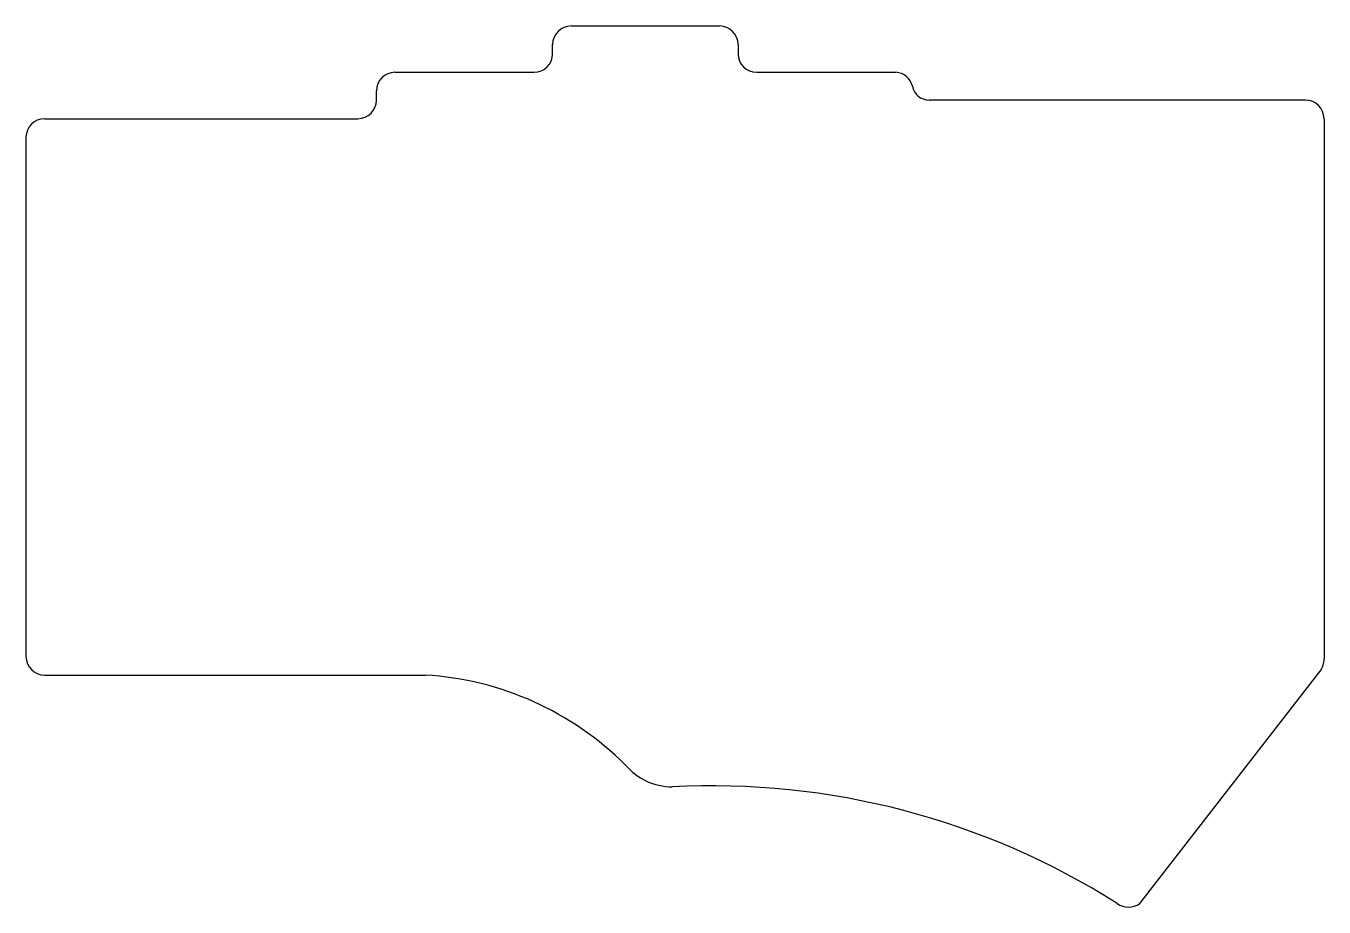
# Model space of a CAD drawing. Extents: x 0 to 140, y -95 to 0.
import ezdxf

# ---------------------------------------------------------------- set-up
doc = ezdxf.new("R2010")
doc.units = 0
doc.layers.add('BLACK', color=7, linetype='CONTINUOUS')

msp = doc.modelspace()

# ---------------------------------------------------------------- linework, layer by layer
at = {"layer": 'BLACK', "linetype": 'CONTINUOUS'}
for p, q in [((58.8, 0), (74.8, 0)), ((56.8, -3), (56.8, -2)), ((76.8, -2), (76.8, -3)), ((39.8, -5), (54.8, -5)), ((78.8, -5), (93.8, -5)), ((37.8, -8), (37.8, -7)), ((138, -8), (97.4, -8)), ((2, -10), (35.8, -10)), ((140, -10), (140, -68.237)), ((0, -12), (0, -68)), ((2, -70), (43.1, -70)), ((120.119, -94.6262), (139.596, -69.5767))]:
    msp.add_line(p, q, dxfattribs=at)
at = {"layer": 'BLACK'}
for centre, radius, start, end in [((58.8, -2), 2, 90, 180), ((74.8, -2), 2, 0, 90), ((54.8, -3), 2, -90, 0), ((78.8, -3), 2, -180, -90), ((39.8, -7), 2, 90, 180), ((93.7158, -6.931), 1.9329, 12.8844, 87.5032), ((97.4545, -6.1047), 1.8961, -167.967, -91.6471), ((35.8, -8), 2, -90, 0), ((138, -10), 2, 0, 90), ((2, -12), 2, 90, 180), ((2, -68), 2, -180, -90), ((137.72, -68.2796), 2.2807, -34.6621, 1.07026), ((41.0785, -103.287), 33.348, 45.0096, 86.5248), ((69.771, -75.3234), 6.7339, -139.439, -90.6144), ((74.0128, -163.45), 81.5076, 57.5831, 93.034), ((118.9, -92.9005), 2.1125, -124.383, -54.7745)]:
    msp.add_arc(centre, radius, start, end, dxfattribs=at)

doc.saveas('drawing.dxf')
